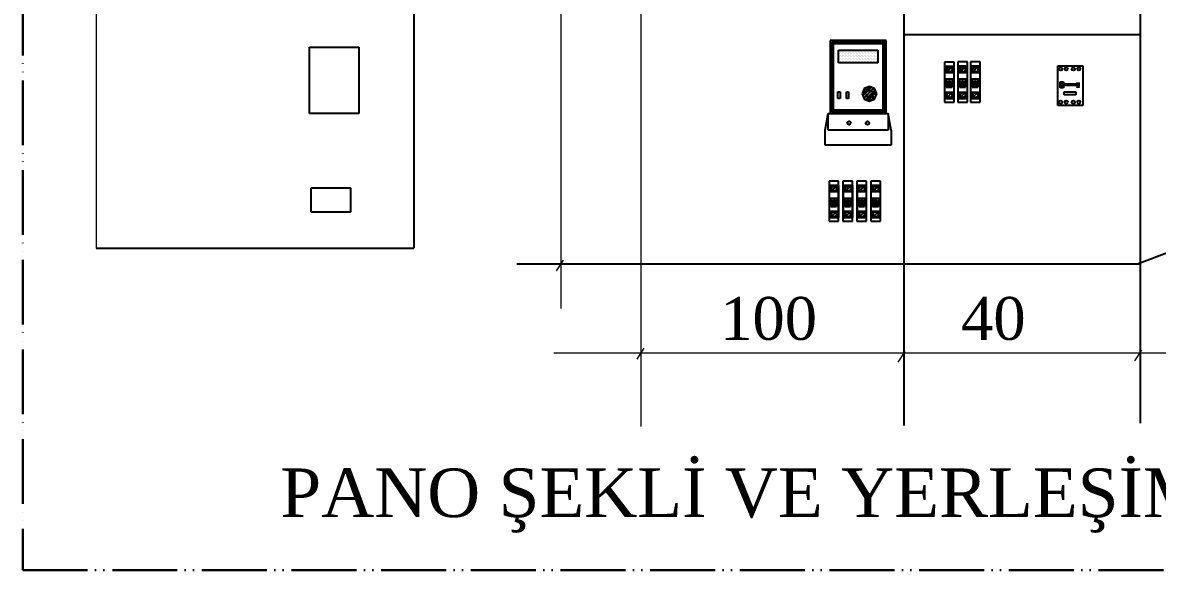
# Model space of a CAD drawing. Header units: centimetres. Extents: x 158658 to 162658, y -423569 to -420790.
# Drawn here: x 161230.4 to 161650.6, y -421237.3 to -421034.6 of the extents above; entities that cross this region are included whole.
import ezdxf

# ---------------------------------------------------------------- set-up
doc = ezdxf.new("R2010")
doc.units = ezdxf.units.CM
doc.header["$MEASUREMENT"] = 0
doc.linetypes.add('ACAD_ISO05W100', pattern=[33, 24, -3, 0, -3, 0, -3])
doc.layers.add('0.2', color=7, linetype='Continuous', lineweight=20)
doc.layers.add('etelefon', color=2, linetype='ACAD_ISO05W100', lineweight=30)
doc.styles.add('MtXpl_Times_New_Roma', font='times.ttf')

msp = doc.modelspace()

# ---------------------------------------------------------------- linework, layer by layer
for p, q in [((161375.24, -420907.02), (161375.24, -421118.09)), ((161556.68, -420907.02), (161556.68, -421183.7)), ((161644.25, -420907.09), (161644.25, -421182.89)), ((161556.89, -421039.03), (161644.25, -421039.03)), ((161336.63, -421043.6), (161354.93, -421043.6)), ((161336.63, -421068.19), (161336.63, -421043.6)), ((161354.93, -421043.6), (161354.93, -421068.19)), ((161550.21, -421041.15), (161529.42, -421041.15)), ((161529.42, -421041.15), (161529.42, -421068.18)), ((161530.08, -421041.78), (161549.63, -421041.78)), ((161530.08, -421067.58), (161530.08, -421041.78)), ((161530.64, -421042.36), (161548.94, -421042.36)), ((161530.64, -421066.94), (161530.64, -421042.36)), ((161532.47, -421044.8), (161547.11, -421044.8)), ((161532.47, -421049.47), (161532.47, -421044.8)), ((161547.11, -421044.8), (161547.11, -421049.47)), ((161548.94, -421042.36), (161548.94, -421066.94)), ((161549.63, -421041.78), (161549.63, -421067.58)), ((161550.21, -421068.18), (161550.21, -421041.15)), ((161532.73, -421045.51), (161532.73, -421045.51)), ((161532.73, -421046.61), (161532.73, -421046.61)), ((161532.73, -421047.71), (161532.73, -421047.71)), ((161532.73, -421048.81), (161532.73, -421048.81)), ((161533, -421044.96), (161533, -421044.96)), ((161533, -421046.06), (161533, -421046.06)), ((161533, -421047.16), (161533, -421047.16)), ((161533, -421048.26), (161533, -421048.26)), ((161533.28, -421045.51), (161533.28, -421045.51)), ((161533.28, -421046.61), (161533.28, -421046.61)), ((161533.28, -421047.71), (161533.28, -421047.71)), ((161533.28, -421048.81), (161533.28, -421048.81)), ((161533.55, -421044.96), (161533.55, -421044.96)), ((161533.55, -421046.06), (161533.55, -421046.06)), ((161533.55, -421047.16), (161533.55, -421047.16)), ((161533.55, -421048.26), (161533.55, -421048.26)), ((161533.83, -421045.51), (161533.83, -421045.51)), ((161533.83, -421046.61), (161533.83, -421046.61)), ((161533.83, -421047.71), (161533.83, -421047.71)), ((161533.83, -421048.81), (161533.83, -421048.81)), ((161534.1, -421044.96), (161534.1, -421044.96)), ((161534.1, -421046.06), (161534.1, -421046.06)), ((161534.1, -421047.16), (161534.1, -421047.16)), ((161534.1, -421048.26), (161534.1, -421048.26)), ((161534.38, -421045.51), (161534.38, -421045.51)), ((161534.38, -421046.61), (161534.38, -421046.61)), ((161534.38, -421047.71), (161534.38, -421047.71)), ((161534.38, -421048.81), (161534.38, -421048.81)), ((161534.65, -421044.96), (161534.65, -421044.96)), ((161534.65, -421046.06), (161534.65, -421046.06)), ((161534.65, -421047.16), (161534.65, -421047.16)), ((161534.65, -421048.26), (161534.65, -421048.26)), ((161534.93, -421045.51), (161534.93, -421045.51)), ((161534.93, -421046.61), (161534.93, -421046.61)), ((161534.93, -421047.71), (161534.93, -421047.71)), ((161534.93, -421048.81), (161534.93, -421048.81)), ((161535.2, -421044.96), (161535.2, -421044.96)), ((161535.2, -421046.06), (161535.2, -421046.06)), ((161535.2, -421047.16), (161535.2, -421047.16)), ((161535.2, -421048.26), (161535.2, -421048.26)), ((161535.48, -421045.51), (161535.48, -421045.51)), ((161535.48, -421046.61), (161535.48, -421046.61)), ((161535.48, -421047.71), (161535.48, -421047.71)), ((161535.48, -421048.81), (161535.48, -421048.81)), ((161535.75, -421044.96), (161535.75, -421044.96)), ((161535.75, -421046.06), (161535.75, -421046.06)), ((161535.75, -421047.16), (161535.75, -421047.16)), ((161535.75, -421048.26), (161535.75, -421048.26)), ((161536.03, -421045.51), (161536.03, -421045.51)), ((161536.03, -421046.61), (161536.03, -421046.61)), ((161536.03, -421047.71), (161536.03, -421047.71)), ((161536.03, -421048.81), (161536.03, -421048.81)), ((161536.3, -421044.96), (161536.3, -421044.96)), ((161536.3, -421046.06), (161536.3, -421046.06)), ((161536.3, -421047.16), (161536.3, -421047.16)), ((161536.3, -421048.26), (161536.3, -421048.26)), ((161536.58, -421045.51), (161536.58, -421045.51)), ((161536.58, -421046.61), (161536.58, -421046.61)), ((161536.58, -421047.71), (161536.58, -421047.71)), ((161536.58, -421048.81), (161536.58, -421048.81)), ((161536.85, -421044.96), (161536.85, -421044.96)), ((161536.85, -421046.06), (161536.85, -421046.06)), ((161536.85, -421047.16), (161536.85, -421047.16)), ((161536.85, -421048.26), (161536.85, -421048.26)), ((161537.13, -421045.51), (161537.13, -421045.51)), ((161537.13, -421046.61), (161537.13, -421046.61)), ((161537.13, -421047.71), (161537.13, -421047.71)), ((161537.13, -421048.81), (161537.13, -421048.81)), ((161537.4, -421044.96), (161537.4, -421044.96)), ((161537.4, -421046.06), (161537.4, -421046.06)), ((161537.4, -421047.16), (161537.4, -421047.16)), ((161537.4, -421048.26), (161537.4, -421048.26)), ((161537.68, -421045.51), (161537.68, -421045.51)), ((161537.68, -421046.61), (161537.68, -421046.61)), ((161537.68, -421047.71), (161537.68, -421047.71)), ((161537.68, -421048.81), (161537.68, -421048.81)), ((161537.95, -421044.96), (161537.95, -421044.96)), ((161537.95, -421046.06), (161537.95, -421046.06)), ((161537.95, -421047.16), (161537.95, -421047.16)), ((161537.95, -421048.26), (161537.95, -421048.26)), ((161538.23, -421045.51), (161538.23, -421045.51)), ((161538.23, -421046.61), (161538.23, -421046.61)), ((161538.23, -421047.71), (161538.23, -421047.71)), ((161538.23, -421048.81), (161538.23, -421048.81)), ((161538.5, -421044.96), (161538.5, -421044.96)), ((161538.5, -421046.06), (161538.5, -421046.06)), ((161538.5, -421047.16), (161538.5, -421047.16)), ((161538.5, -421048.26), (161538.5, -421048.26)), ((161538.78, -421045.51), (161538.78, -421045.51)), ((161538.78, -421046.61), (161538.78, -421046.61)), ((161538.78, -421047.71), (161538.78, -421047.71)), ((161538.78, -421048.81), (161538.78, -421048.81)), ((161539.05, -421044.96), (161539.05, -421044.96)), ((161539.05, -421046.06), (161539.05, -421046.06)), ((161539.05, -421047.16), (161539.05, -421047.16)), ((161539.05, -421048.26), (161539.05, -421048.26)), ((161539.33, -421045.51), (161539.33, -421045.51)), ((161539.33, -421046.61), (161539.33, -421046.61)), ((161539.33, -421047.71), (161539.33, -421047.71)), ((161539.33, -421048.81), (161539.33, -421048.81)), ((161539.6, -421044.96), (161539.6, -421044.96)), ((161539.6, -421046.06), (161539.6, -421046.06)), ((161539.6, -421047.16), (161539.6, -421047.16)), ((161539.6, -421048.26), (161539.6, -421048.26)), ((161539.88, -421045.51), (161539.88, -421045.51)), ((161539.88, -421046.61), (161539.88, -421046.61)), ((161539.88, -421047.71), (161539.88, -421047.71)), ((161539.88, -421048.81), (161539.88, -421048.81)), ((161540.15, -421044.96), (161540.15, -421044.96)), ((161540.15, -421046.06), (161540.15, -421046.06)), ((161540.15, -421047.16), (161540.15, -421047.16)), ((161540.15, -421048.26), (161540.15, -421048.26)), ((161540.43, -421045.51), (161540.43, -421045.51)), ((161540.43, -421046.61), (161540.43, -421046.61)), ((161540.43, -421047.71), (161540.43, -421047.71)), ((161540.43, -421048.81), (161540.43, -421048.81)), ((161540.7, -421044.96), (161540.7, -421044.96)), ((161540.7, -421046.06), (161540.7, -421046.06)), ((161540.7, -421047.16), (161540.7, -421047.16)), ((161540.7, -421048.26), (161540.7, -421048.26)), ((161540.98, -421045.51), (161540.98, -421045.51)), ((161540.98, -421046.61), (161540.98, -421046.61)), ((161540.98, -421047.71), (161540.98, -421047.71)), ((161540.98, -421048.81), (161540.98, -421048.81)), ((161541.25, -421044.96), (161541.25, -421044.96)), ((161541.25, -421046.06), (161541.25, -421046.06)), ((161541.25, -421047.16), (161541.25, -421047.16)), ((161541.25, -421048.26), (161541.25, -421048.26)), ((161541.53, -421045.51), (161541.53, -421045.51)), ((161541.53, -421046.61), (161541.53, -421046.61)), ((161541.53, -421047.71), (161541.53, -421047.71)), ((161541.53, -421048.81), (161541.53, -421048.81)), ((161541.8, -421044.96), (161541.8, -421044.96)), ((161541.8, -421046.06), (161541.8, -421046.06)), ((161541.8, -421047.16), (161541.8, -421047.16)), ((161541.8, -421048.26), (161541.8, -421048.26)), ((161542.08, -421045.51), (161542.08, -421045.51)), ((161542.08, -421046.61), (161542.08, -421046.61)), ((161542.08, -421047.71), (161542.08, -421047.71)), ((161542.08, -421048.81), (161542.08, -421048.81)), ((161542.35, -421044.96), (161542.35, -421044.96)), ((161542.35, -421046.06), (161542.35, -421046.06)), ((161542.35, -421047.16), (161542.35, -421047.16)), ((161542.35, -421048.26), (161542.35, -421048.26)), ((161542.63, -421045.51), (161542.63, -421045.51)), ((161542.63, -421046.61), (161542.63, -421046.61)), ((161542.63, -421047.71), (161542.63, -421047.71)), ((161542.63, -421048.81), (161542.63, -421048.81)), ((161542.9, -421044.96), (161542.9, -421044.96)), ((161542.9, -421046.06), (161542.9, -421046.06)), ((161542.9, -421047.16), (161542.9, -421047.16)), ((161542.9, -421048.26), (161542.9, -421048.26)), ((161543.18, -421045.51), (161543.18, -421045.51)), ((161543.18, -421046.61), (161543.18, -421046.61)), ((161543.18, -421047.71), (161543.18, -421047.71)), ((161543.18, -421048.81), (161543.18, -421048.81)), ((161543.45, -421044.96), (161543.45, -421044.96)), ((161543.45, -421046.06), (161543.45, -421046.06)), ((161543.45, -421047.16), (161543.45, -421047.16)), ((161543.45, -421048.26), (161543.45, -421048.26)), ((161543.73, -421045.51), (161543.73, -421045.51)), ((161543.73, -421046.61), (161543.73, -421046.61)), ((161543.73, -421047.71), (161543.73, -421047.71)), ((161543.73, -421048.81), (161543.73, -421048.81)), ((161544, -421044.96), (161544, -421044.96)), ((161544, -421046.06), (161544, -421046.06)), ((161544, -421047.16), (161544, -421047.16)), ((161544, -421048.26), (161544, -421048.26)), ((161544.28, -421045.51), (161544.28, -421045.51)), ((161544.28, -421046.61), (161544.28, -421046.61)), ((161544.28, -421047.71), (161544.28, -421047.71)), ((161544.28, -421048.81), (161544.28, -421048.81)), ((161544.55, -421044.96), (161544.55, -421044.96)), ((161544.55, -421046.06), (161544.55, -421046.06)), ((161544.55, -421047.16), (161544.55, -421047.16)), ((161544.55, -421048.26), (161544.55, -421048.26)), ((161544.83, -421045.51), (161544.83, -421045.51)), ((161544.83, -421046.61), (161544.83, -421046.61)), ((161544.83, -421047.71), (161544.83, -421047.71)), ((161544.83, -421048.81), (161544.83, -421048.81)), ((161545.1, -421044.96), (161545.1, -421044.96)), ((161545.1, -421046.06), (161545.1, -421046.06)), ((161545.1, -421047.16), (161545.1, -421047.16)), ((161545.1, -421048.26), (161545.1, -421048.26)), ((161545.38, -421045.51), (161545.38, -421045.51)), ((161545.38, -421046.61), (161545.38, -421046.61)), ((161545.38, -421047.71), (161545.38, -421047.71)), ((161545.38, -421048.81), (161545.38, -421048.81)), ((161545.65, -421044.96), (161545.65, -421044.96)), ((161545.65, -421046.06), (161545.65, -421046.06)), ((161545.65, -421047.16), (161545.65, -421047.16)), ((161545.65, -421048.26), (161545.65, -421048.26)), ((161545.93, -421045.51), (161545.93, -421045.51)), ((161545.93, -421046.61), (161545.93, -421046.61)), ((161545.93, -421047.71), (161545.93, -421047.71)), ((161545.93, -421048.81), (161545.93, -421048.81)), ((161546.2, -421044.96), (161546.2, -421044.96)), ((161546.2, -421046.06), (161546.2, -421046.06)), ((161546.2, -421047.16), (161546.2, -421047.16)), ((161546.2, -421048.26), (161546.2, -421048.26)), ((161546.48, -421045.51), (161546.48, -421045.51)), ((161546.48, -421046.61), (161546.48, -421046.61)), ((161546.48, -421047.71), (161546.48, -421047.71)), ((161546.48, -421048.81), (161546.48, -421048.81)), ((161546.75, -421044.96), (161546.75, -421044.96)), ((161546.75, -421046.06), (161546.75, -421046.06)), ((161546.75, -421047.16), (161546.75, -421047.16)), ((161546.75, -421048.26), (161546.75, -421048.26)), ((161547.03, -421045.51), (161547.03, -421045.51)), ((161547.03, -421046.61), (161547.03, -421046.61)), ((161547.03, -421047.71), (161547.03, -421047.71)), ((161547.03, -421048.81), (161547.03, -421048.81)), ((161547.11, -421049.47), (161532.47, -421049.47)), ((161533, -421049.36), (161533, -421049.36)), ((161533.55, -421049.36), (161533.55, -421049.36)), ((161534.1, -421049.36), (161534.1, -421049.36)), ((161534.65, -421049.36), (161534.65, -421049.36)), ((161535.2, -421049.36), (161535.2, -421049.36)), ((161535.75, -421049.36), (161535.75, -421049.36)), ((161536.3, -421049.36), (161536.3, -421049.36)), ((161536.85, -421049.36), (161536.85, -421049.36)), ((161537.4, -421049.36), (161537.4, -421049.36)), ((161537.95, -421049.36), (161537.95, -421049.36)), ((161538.5, -421049.36), (161538.5, -421049.36)), ((161539.05, -421049.36), (161539.05, -421049.36)), ((161539.6, -421049.36), (161539.6, -421049.36)), ((161540.15, -421049.36), (161540.15, -421049.36)), ((161540.7, -421049.36), (161540.7, -421049.36)), ((161541.25, -421049.36), (161541.25, -421049.36)), ((161541.8, -421049.36), (161541.8, -421049.36)), ((161542.35, -421049.36), (161542.35, -421049.36)), ((161542.9, -421049.36), (161542.9, -421049.36)), ((161543.45, -421049.36), (161543.45, -421049.36)), ((161544, -421049.36), (161544, -421049.36)), ((161544.55, -421049.36), (161544.55, -421049.36)), ((161545.1, -421049.36), (161545.1, -421049.36)), ((161545.65, -421049.36), (161545.65, -421049.36)), ((161546.2, -421049.36), (161546.2, -421049.36)), ((161546.75, -421049.36), (161546.75, -421049.36)), ((161575.33, -421049.17), (161571.76, -421049.17)), ((161571.76, -421049.17), (161571.76, -421064.02)), ((161571.76, -421053.03), (161575.31, -421053.03)), ((161575.34, -421050.78), (161571.78, -421050.78)), ((161571.78, -421050.78), (161571.78, -421062.66)), ((161572.53, -421050.79), (161572.53, -421053.05)), ((161573.95, -421051.11), (161573.05, -421052.73)), ((161574.61, -421050.79), (161574.61, -421053.05)), ((161575.33, -421064.02), (161575.33, -421049.17)), ((161575.34, -421062.66), (161575.34, -421050.78)), ((161576.68, -421053), (161580.24, -421053)), ((161580.25, -421049.13), (161576.69, -421049.13)), ((161576.69, -421049.13), (161576.69, -421063.98)), ((161580.27, -421050.75), (161576.7, -421050.75)), ((161576.7, -421050.75), (161576.7, -421062.63)), ((161577.45, -421050.76), (161577.45, -421053.01)), ((161578.87, -421051.08), (161577.98, -421052.69)), ((161579.54, -421050.76), (161579.54, -421053.01)), ((161580.25, -421063.98), (161580.25, -421049.13)), ((161580.27, -421062.63), (161580.27, -421050.75)), ((161584.91, -421049.13), (161581.35, -421049.13)), ((161581.35, -421049.13), (161581.35, -421063.98)), ((161581.35, -421053), (161584.9, -421053)), ((161584.93, -421050.75), (161581.37, -421050.75)), ((161581.37, -421050.75), (161581.37, -421062.63)), ((161582.12, -421050.76), (161582.12, -421053.01)), ((161583.54, -421051.08), (161582.64, -421052.69)), ((161584.2, -421050.76), (161584.2, -421053.01)), ((161584.91, -421063.98), (161584.91, -421049.13)), ((161584.93, -421062.63), (161584.93, -421050.75)), ((161613.72, -421050.52), (161622.97, -421050.52)), ((161613.72, -421065.3), (161613.72, -421050.52)), ((161622.97, -421050.52), (161622.97, -421065.3)), ((161571.75, -421055.43), (161575.33, -421055.43)), ((161572.42, -421057.38), (161574.56, -421057.38)), ((161572.43, -421055.43), (161572.43, -421058.13)), ((161573.55, -421056.13), (161573.55, -421057.25)), ((161574.57, -421055.43), (161574.57, -421058.13)), ((161576.67, -421055.39), (161580.25, -421055.39)), ((161577.34, -421057.35), (161579.48, -421057.35)), ((161577.35, -421055.4), (161577.35, -421058.09)), ((161578.47, -421056.09), (161578.47, -421057.21)), ((161579.49, -421055.4), (161579.49, -421058.09)), ((161581.34, -421055.39), (161584.92, -421055.39)), ((161582, -421057.35), (161584.14, -421057.35)), ((161582.01, -421055.4), (161582.01, -421058.09)), ((161583.13, -421056.09), (161583.13, -421057.21)), ((161584.15, -421055.4), (161584.15, -421058.09)), ((161614.58, -421056.54), (161615.86, -421056.54)), ((161614.58, -421058.71), (161614.58, -421056.54)), ((161615.86, -421056.54), (161615.86, -421058.71)), ((161615.87, -421057.25), (161620.57, -421057.25)), ((161615.87, -421057.89), (161615.87, -421057.25)), ((161620.57, -421057.25), (161620.57, -421057.89)), ((161532.27, -421060.24), (161533.08, -421060.24)), ((161532.27, -421062.68), (161532.27, -421060.24)), ((161533.08, -421060.24), (161533.08, -421062.68)), ((161535.42, -421060.24), (161536.23, -421060.24)), ((161535.42, -421062.68), (161535.42, -421060.24)), ((161536.23, -421060.24), (161536.23, -421062.68)), ((161542.03, -421059.02), (161541.23, -421060.95)), ((161541.23, -421060.95), (161542.03, -421062.88)), ((161541.32, -421060.74), (161543.75, -421058.31)), ((161541.42, -421061.41), (161544.42, -421058.41)), ((161541.45, -421061.19), (161541.45, -421061.19)), ((161541.54, -421061.69), (161544.7, -421058.52)), ((161541.87, -421059.41), (161542.42, -421058.86)), ((161541.88, -421062.51), (161545.52, -421058.86)), ((161543.96, -421058.22), (161542.03, -421059.02)), ((161542.03, -421059.44), (161542.03, -421059.44)), ((161542.03, -421060.61), (161542.03, -421060.61)), ((161542.22, -421062.16), (161543, -421061.39)), ((161542.49, -421063.07), (161546.08, -421059.47)), ((161542.61, -421058.86), (161542.61, -421058.86)), ((161542.61, -421060.02), (161542.61, -421060.02)), ((161542.61, -421061.19), (161542.61, -421061.19)), ((161542.76, -421063.18), (161546.2, -421059.75)), ((161542.76, -421063.18), (161546.2, -421059.75)), ((161543.2, -421059.44), (161543.2, -421059.44)), ((161543.2, -421060.61), (161543.2, -421060.61)), ((161543.31, -421063.41), (161546.42, -421060.3)), ((161543.39, -421061), (161544.17, -421060.22)), ((161543.78, -421058.86), (161543.78, -421058.86)), ((161543.78, -421060.02), (161543.78, -421060.02)), ((161543.78, -421061.19), (161543.78, -421061.19)), ((161545.89, -421059.02), (161543.96, -421058.22)), ((161544.36, -421059.44), (161544.36, -421059.44)), ((161544.36, -421060.61), (161544.36, -421060.61)), ((161544.38, -421063.51), (161546.52, -421061.37)), ((161544.56, -421059.83), (161545.34, -421059.05)), ((161544.95, -421058.86), (161544.95, -421058.86)), ((161544.95, -421060.02), (161544.95, -421060.02)), ((161544.95, -421061.19), (161544.95, -421061.19)), ((161545.53, -421059.44), (161545.53, -421059.44)), ((161545.53, -421060.61), (161545.53, -421060.61)), ((161546.69, -421060.95), (161545.89, -421059.02)), ((161545.89, -421062.88), (161546.69, -421060.95)), ((161546.11, -421060.02), (161546.11, -421060.02)), ((161546.11, -421061.39), (161546.65, -421060.85)), ((161546.11, -421061.19), (161546.11, -421061.19)), ((161571.75, -421057.94), (161572.43, -421057.94)), ((161571.75, -421058.12), (161575.33, -421058.12)), ((161571.76, -421060.32), (161575.31, -421060.32)), ((161572.42, -421057.94), (161574.56, -421057.94)), ((161572.43, -421058.14), (161572.43, -421058.49)), ((161572.43, -421058.49), (161574.57, -421058.49)), ((161572.53, -421060.31), (161572.53, -421062.62)), ((161574.22, -421060.74), (161572.96, -421061.99)), ((161574.57, -421057.94), (161575.36, -421057.94)), ((161574.57, -421058.49), (161574.57, -421058.09)), ((161574.61, -421060.31), (161574.61, -421062.62)), ((161576.67, -421058.09), (161580.25, -421058.09)), ((161576.68, -421057.9), (161577.35, -421057.9)), ((161576.68, -421060.28), (161580.24, -421060.28)), ((161577.34, -421057.91), (161579.48, -421057.91)), ((161577.35, -421058.1), (161577.35, -421058.46)), ((161577.35, -421058.46), (161579.49, -421058.46)), ((161577.45, -421060.27), (161577.45, -421062.58)), ((161579.14, -421060.71), (161577.89, -421061.96)), ((161579.49, -421057.9), (161580.28, -421057.9)), ((161579.49, -421058.46), (161579.49, -421058.06)), ((161579.54, -421060.27), (161579.54, -421062.58)), ((161581.34, -421057.9), (161582.02, -421057.9)), ((161581.34, -421058.09), (161584.92, -421058.09)), ((161581.35, -421060.28), (161584.9, -421060.28)), ((161582, -421057.91), (161584.14, -421057.91)), ((161582.02, -421058.1), (161582.02, -421058.46)), ((161582.02, -421058.46), (161584.16, -421058.46)), ((161582.12, -421060.27), (161582.12, -421062.58)), ((161583.81, -421060.71), (161582.55, -421061.96)), ((161584.15, -421057.9), (161584.94, -421057.9)), ((161584.16, -421058.46), (161584.16, -421058.06)), ((161584.2, -421060.27), (161584.2, -421062.58)), ((161615.86, -421058.71), (161614.58, -421058.71)), ((161620.57, -421057.89), (161615.87, -421057.89)), ((161616.05, -421060.18), (161620.39, -421060.18)), ((161616.05, -421061.26), (161616.05, -421060.18)), ((161620.39, -421061.26), (161616.05, -421061.26)), ((161620.39, -421060.18), (161620.39, -421061.26)), ((161533.08, -421062.68), (161532.27, -421062.68)), ((161536.23, -421062.68), (161535.42, -421062.68)), ((161542.03, -421061.78), (161542.03, -421061.78)), ((161542.03, -421062.88), (161543.96, -421063.68)), ((161542.61, -421062.36), (161542.61, -421062.36)), ((161543.2, -421061.78), (161543.2, -421061.78)), ((161543.2, -421062.94), (161543.2, -421062.94)), ((161543.78, -421062.36), (161543.78, -421062.36)), ((161543.78, -421063.53), (161543.78, -421063.53)), ((161543.86, -421063.64), (161544.56, -421062.94)), ((161543.96, -421063.68), (161545.89, -421062.88)), ((161544.36, -421061.78), (161544.36, -421061.78)), ((161544.36, -421062.94), (161544.36, -421062.94)), ((161544.95, -421062.55), (161545.72, -421061.78)), ((161544.95, -421062.36), (161544.95, -421062.36)), ((161545.53, -421061.78), (161545.53, -421061.78)), ((161545.53, -421062.94), (161545.53, -421062.94)), ((161571.76, -421064.02), (161575.33, -421064.02)), ((161571.78, -421062.66), (161575.34, -421062.66)), ((161576.69, -421063.98), (161580.25, -421063.98)), ((161576.7, -421062.63), (161580.27, -421062.63)), ((161581.35, -421063.98), (161584.91, -421063.98)), ((161581.37, -421062.63), (161584.93, -421062.63)), ((161622.97, -421065.3), (161613.72, -421065.3)), ((161354.93, -421068.19), (161336.63, -421068.19)), ((161527.62, -421074.42), (161528.73, -421068.18)), ((161528.73, -421074.42), (161528.73, -421068.18)), ((161528.73, -421068.18), (161529.42, -421068.18)), ((161529.42, -421068.18), (161550.21, -421068.18)), ((161549.63, -421067.58), (161530.08, -421067.58)), ((161548.94, -421066.94), (161530.64, -421066.94)), ((161550.21, -421068.18), (161550.9, -421068.18)), ((161550.9, -421068.18), (161550.9, -421074.42)), ((161552.01, -421074.42), (161550.9, -421068.18)), ((161527.62, -421079.96), (161527.62, -421074.42)), ((161550.9, -421074.42), (161528.73, -421074.42)), ((161552.01, -421074.42), (161552.01, -421079.96)), ((161552.01, -421079.96), (161527.62, -421079.96)), ((161532.56, -421093.28), (161528.99, -421093.28)), ((161528.99, -421093.28), (161528.99, -421108.13)), ((161532.57, -421094.9), (161529.01, -421094.9)), ((161529.01, -421094.9), (161529.01, -421106.78)), ((161529.76, -421094.91), (161529.76, -421097.16)), ((161531.18, -421095.23), (161530.28, -421096.84)), ((161531.84, -421094.91), (161531.84, -421097.16)), ((161532.56, -421108.13), (161532.56, -421093.28)), ((161532.57, -421106.78), (161532.57, -421094.9)), ((161537.74, -421093.28), (161534.17, -421093.28)), ((161534.17, -421093.28), (161534.17, -421108.13)), ((161537.75, -421094.9), (161534.19, -421094.9)), ((161534.19, -421094.9), (161534.19, -421106.78)), ((161534.94, -421094.91), (161534.94, -421097.16)), ((161536.36, -421095.23), (161535.46, -421096.84)), ((161537.02, -421094.91), (161537.02, -421097.16)), ((161537.74, -421108.13), (161537.74, -421093.28)), ((161537.75, -421106.78), (161537.75, -421094.9)), ((161542.92, -421093.28), (161539.35, -421093.28)), ((161539.35, -421093.28), (161539.35, -421108.13)), ((161542.93, -421094.9), (161539.37, -421094.9)), ((161539.37, -421094.9), (161539.37, -421106.78)), ((161540.12, -421094.91), (161540.12, -421097.16)), ((161541.54, -421095.23), (161540.64, -421096.84)), ((161542.2, -421094.91), (161542.2, -421097.16)), ((161542.92, -421108.13), (161542.92, -421093.28)), ((161542.93, -421106.78), (161542.93, -421094.9)), ((161548.02, -421093.28), (161544.45, -421093.28)), ((161544.45, -421093.28), (161544.45, -421108.13)), ((161548.03, -421094.9), (161544.47, -421094.9)), ((161544.47, -421094.9), (161544.47, -421106.78)), ((161545.22, -421094.91), (161545.22, -421097.16)), ((161546.64, -421095.23), (161545.74, -421096.84)), ((161547.3, -421094.91), (161547.3, -421097.16)), ((161548.02, -421108.13), (161548.02, -421093.28)), ((161548.03, -421106.78), (161548.03, -421094.9)), ((161337.28, -421095.76), (161351.8, -421095.76)), ((161337.28, -421104.73), (161337.28, -421095.76)), ((161351.8, -421095.76), (161351.8, -421104.73)), ((161528.99, -421097.15), (161532.54, -421097.15)), ((161534.17, -421097.15), (161537.72, -421097.15)), ((161539.35, -421097.15), (161542.91, -421097.15)), ((161544.45, -421097.15), (161548.01, -421097.15)), ((161528.98, -421099.54), (161532.56, -421099.54)), ((161528.98, -421102.05), (161529.66, -421102.05)), ((161528.98, -421102.24), (161532.56, -421102.24)), ((161529.64, -421101.5), (161531.79, -421101.5)), ((161529.64, -421102.06), (161531.79, -421102.06)), ((161529.66, -421099.55), (161529.66, -421102.24)), ((161529.66, -421102.25), (161529.66, -421102.61)), ((161529.66, -421102.61), (161531.8, -421102.61)), ((161530.78, -421100.25), (161530.78, -421101.36)), ((161531.8, -421099.55), (161531.8, -421102.24)), ((161531.8, -421102.05), (161532.58, -421102.05)), ((161531.8, -421102.61), (161531.8, -421102.21)), ((161534.16, -421099.54), (161537.74, -421099.54)), ((161534.16, -421102.05), (161534.84, -421102.05)), ((161534.16, -421102.24), (161537.74, -421102.24)), ((161534.83, -421101.5), (161536.97, -421101.5)), ((161534.83, -421102.06), (161536.97, -421102.06)), ((161534.84, -421099.55), (161534.84, -421102.24)), ((161534.84, -421102.25), (161534.84, -421102.61)), ((161534.84, -421102.61), (161536.98, -421102.61)), ((161535.96, -421100.25), (161535.96, -421101.36)), ((161536.98, -421099.55), (161536.98, -421102.24)), ((161536.98, -421102.05), (161537.77, -421102.05)), ((161536.98, -421102.61), (161536.98, -421102.21)), ((161539.34, -421099.54), (161542.92, -421099.54)), ((161539.34, -421102.05), (161540.02, -421102.05)), ((161539.34, -421102.24), (161542.92, -421102.24)), ((161540.01, -421101.5), (161542.15, -421101.5)), ((161540.01, -421102.06), (161542.15, -421102.06)), ((161540.02, -421099.55), (161540.02, -421102.24)), ((161540.02, -421102.25), (161540.02, -421102.61)), ((161540.02, -421102.61), (161542.16, -421102.61)), ((161541.14, -421100.25), (161541.14, -421101.36)), ((161542.16, -421099.55), (161542.16, -421102.24)), ((161542.16, -421102.05), (161542.95, -421102.05)), ((161542.16, -421102.61), (161542.16, -421102.21)), ((161544.44, -421099.54), (161548.02, -421099.54)), ((161544.44, -421102.05), (161545.12, -421102.05)), ((161544.44, -421102.24), (161548.02, -421102.24)), ((161545.11, -421101.5), (161547.25, -421101.5)), ((161545.11, -421102.06), (161547.25, -421102.06)), ((161545.12, -421099.55), (161545.12, -421102.24)), ((161545.12, -421102.25), (161545.12, -421102.61)), ((161545.12, -421102.61), (161547.26, -421102.61)), ((161546.24, -421100.25), (161546.24, -421101.36)), ((161547.26, -421099.55), (161547.26, -421102.24)), ((161547.26, -421102.05), (161548.05, -421102.05)), ((161547.26, -421102.61), (161547.26, -421102.21)), ((161643.25, -421123.92), (161701.09, -421101.73)), ((161351.8, -421104.73), (161337.28, -421104.73)), ((161528.99, -421104.43), (161532.54, -421104.43)), ((161529.01, -421106.78), (161532.57, -421106.78)), ((161529.76, -421104.42), (161529.76, -421106.73)), ((161531.45, -421104.86), (161530.19, -421106.11)), ((161531.84, -421104.42), (161531.84, -421106.73)), ((161534.17, -421104.43), (161537.72, -421104.43)), ((161534.19, -421106.78), (161537.75, -421106.78)), ((161534.94, -421104.42), (161534.94, -421106.73)), ((161536.63, -421104.86), (161535.37, -421106.11)), ((161537.02, -421104.42), (161537.02, -421106.73)), ((161539.35, -421104.43), (161542.91, -421104.43)), ((161539.37, -421106.78), (161542.93, -421106.78)), ((161540.12, -421104.42), (161540.12, -421106.73)), ((161541.81, -421104.86), (161540.55, -421106.11)), ((161542.2, -421104.42), (161542.2, -421106.73)), ((161544.45, -421104.43), (161548.01, -421104.43)), ((161544.47, -421106.78), (161548.03, -421106.78)), ((161545.22, -421104.42), (161545.22, -421106.73)), ((161546.91, -421104.86), (161545.65, -421106.11)), ((161547.3, -421104.42), (161547.3, -421106.73)), ((161528.99, -421108.13), (161532.56, -421108.13)), ((161534.17, -421108.13), (161537.74, -421108.13)), ((161539.35, -421108.13), (161542.92, -421108.13)), ((161544.45, -421108.13), (161548.02, -421108.13)), ((161257.62, -421118.09), (161375.24, -421118.09)), ((161644.25, -421123.94), (161413.41, -421123.94))]:
    msp.add_line(p, q)
for centre, radius in [((161573.61, -421051.98), 0.926), ((161578.53, -421051.94), 0.926), ((161583.19, -421051.94), 0.926), ((161614.78, -421051.75), 0.582), ((161616.81, -421051.75), 0.582), ((161619.48, -421051.75), 0.582), ((161621.52, -421051.75), 0.582), ((161573.51, -421056.7), 0.592), ((161578.44, -421056.67), 0.592), ((161583.1, -421056.67), 0.592), ((161543.94, -421060.86), 1.26), ((161573.61, -421061.42), 0.926), ((161578.53, -421061.38), 0.926), ((161583.19, -421061.38), 0.926), ((161614.78, -421064), 0.582), ((161616.81, -421064), 0.582), ((161619.48, -421064), 0.582), ((161621.52, -421064), 0.582), ((161536.42, -421071.74), 0.655), ((161543.23, -421071.74), 0.655), ((161530.84, -421096.09), 0.926), ((161536.02, -421096.09), 0.926), ((161541.2, -421096.09), 0.926), ((161546.3, -421096.09), 0.926), ((161530.74, -421100.82), 0.592), ((161535.92, -421100.82), 0.592), ((161541.1, -421100.82), 0.592), ((161546.2, -421100.82), 0.592), ((161530.84, -421105.53), 0.926), ((161536.02, -421105.53), 0.926), ((161541.2, -421105.53), 0.926), ((161546.3, -421105.53), 0.926)]:
    msp.add_circle(centre, radius)
for centre, start, end in [((161530.27, -421041.99), 0, 180), ((161530.27, -421041.99), 180, 0), ((161549.41, -421042.04), 0, 180), ((161549.41, -421042.04), 180, 0), ((161530.29, -421067.37), 0, 180), ((161530.29, -421067.37), 180, 0), ((161549.39, -421067.33), 0, 180), ((161549.39, -421067.33), 180, 0)]:
    msp.add_arc(centre, 0.0693, start, end)
for points in [[(161614.59, -421056.56), (161614.59, -421058.73), (161615.84, -421058.73)], [(161614.59, -421056.63), (161615.84, -421056.63), (161615.84, -421058.59)], [(161615.88, -421057.26), (161620.58, -421057.26), (161620.58, -421057.88)], [(161615.88, -421057.26), (161615.88, -421057.88), (161620.58, -421057.88)], [(161620.63, -421056.56), (161620.63, -421058.73), (161621.88, -421058.73)], [(161620.63, -421056.63), (161621.88, -421056.63), (161621.88, -421058.59)], [(161575.34, -421057.93), (161575.34, -421058.11), (161571.78, -421058.11)], [(161571.78, -421057.94), (161575.34, -421057.94), (161571.78, -421058.1)], [(161574.57, -421058.13), (161574.57, -421058.48), (161572.41, -421058.11)], [(161572.43, -421058.11), (161572.43, -421058.48), (161574.57, -421058.48)], [(161580.26, -421057.89), (161580.26, -421058.08), (161576.7, -421058.08)], [(161576.7, -421057.91), (161580.26, -421057.91), (161576.7, -421058.07)], [(161579.49, -421058.09), (161579.49, -421058.45), (161577.34, -421058.08)], [(161577.35, -421058.08), (161577.35, -421058.45), (161579.49, -421058.45)], [(161584.92, -421057.89), (161584.92, -421058.08), (161581.36, -421058.08)], [(161581.36, -421057.91), (161584.92, -421057.91), (161581.36, -421058.07)], [(161584.16, -421058.09), (161584.16, -421058.45), (161582, -421058.08)], [(161582.01, -421058.08), (161582.01, -421058.45), (161584.16, -421058.45)], [(161532.56, -421102.05), (161532.56, -421102.23), (161529.01, -421102.23)], [(161529.01, -421102.06), (161532.56, -421102.06), (161529.01, -421102.22)], [(161531.8, -421102.24), (161531.8, -421102.6), (161529.64, -421102.23)], [(161529.66, -421102.23), (161529.66, -421102.6), (161531.8, -421102.6)], [(161537.75, -421102.05), (161537.75, -421102.23), (161534.19, -421102.23)], [(161534.19, -421102.06), (161537.75, -421102.06), (161534.19, -421102.22)], [(161536.98, -421102.24), (161536.98, -421102.6), (161534.82, -421102.23)], [(161534.84, -421102.23), (161534.84, -421102.6), (161536.98, -421102.6)], [(161542.93, -421102.05), (161542.93, -421102.23), (161539.37, -421102.23)], [(161539.37, -421102.06), (161542.93, -421102.06), (161539.37, -421102.22)], [(161542.16, -421102.24), (161542.16, -421102.6), (161540.01, -421102.23)], [(161540.02, -421102.23), (161540.02, -421102.6), (161542.16, -421102.6)], [(161548.03, -421102.05), (161548.03, -421102.23), (161544.47, -421102.23)], [(161544.47, -421102.06), (161548.03, -421102.06), (161544.47, -421102.22)], [(161547.26, -421102.24), (161547.26, -421102.6), (161545.11, -421102.23)], [(161545.12, -421102.23), (161545.12, -421102.6), (161547.26, -421102.6)]]:
    msp.add_solid(points)
at = {"layer": '0.2'}
for p, q in [((161429.64, -420900.33), (161429.64, -421140.45)), ((161257.62, -420907.19), (161257.62, -421118.09)), ((161459.31, -420907.19), (161459.31, -421184.1)), ((161430.54, -421122.5), (161427.93, -421126.46)), ((161430.08, -421123.25), (161429, -421124.94)), ((161427.12, -421156.87), (161668.05, -421156.87)), ((161460.4, -421155.15), (161457.79, -421159.12)), ((161557.05, -421156.37), (161554.45, -421160.33)), ((161644.72, -421155.83), (161642.11, -421159.79))]:
    msp.add_line(p, q, dxfattribs=at)
at = {"layer": 'etelefon'}
msp.add_lwpolyline([(161869.4, -420790.35), (161230.4, -420790.35), (161230.4, -421237.33), (161869.4, -421237.33)], close=True, dxfattribs=at)

# ---------------------------------------------------------------- texts
at = {"lineweight": 50, "style": 'MtXpl_Times_New_Roma'}
for s, p in [('100', (161488.67, -421152.01)), ('40', (161577.88, -421152.01))]:
    msp.add_text(s, height=15.84, dxfattribs=at).set_placement(p)
at = {"color": 1, "style": 'MtXpl_Times_New_Roma'}
msp.add_text('PANO ŞEKLİ VE YERLEŞİM DETAYI', height=18, dxfattribs=at).set_placement((161325.81, -421217.62))

doc.saveas('drawing.dxf')
